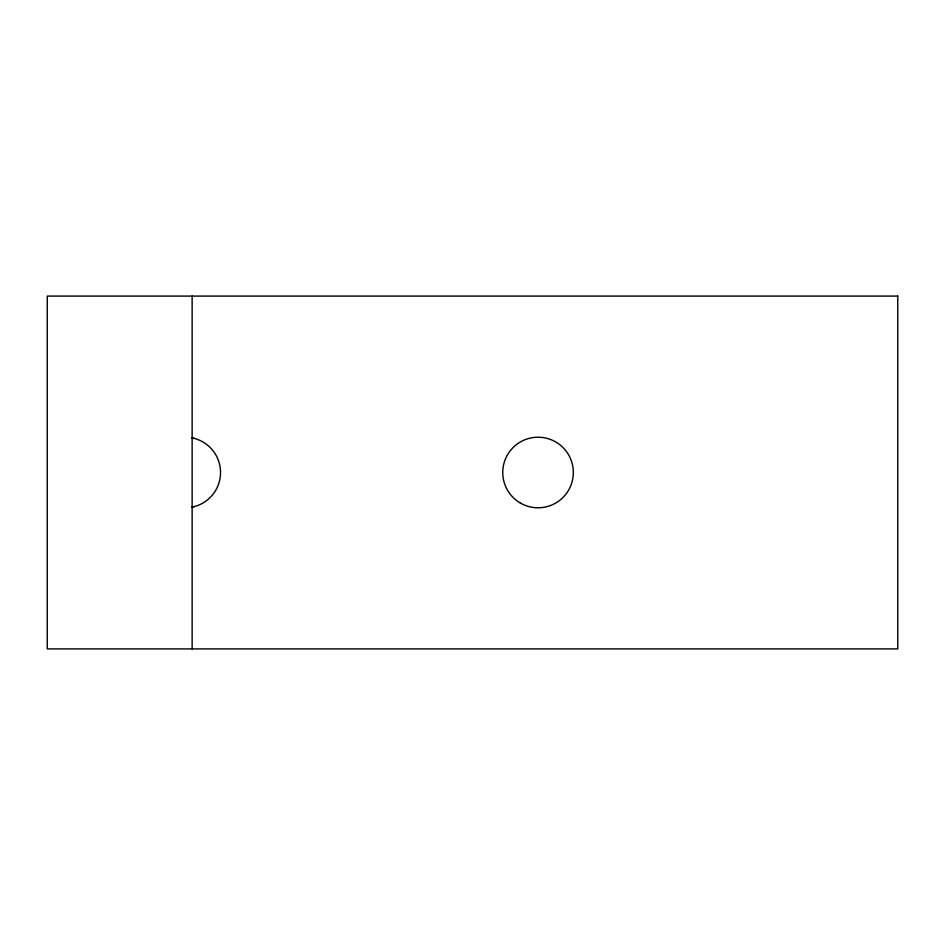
<?xml version="1.0" encoding="UTF-8"?>
<svg xmlns="http://www.w3.org/2000/svg" width="945" height="945" viewBox="0 0 945 945"><rect width="100%" height="100%" fill="white"/><g stroke="black" fill="none" stroke-linecap="round" stroke-linejoin="round"><path stroke-width="1.42" d="M192.13 506.874L194.363 506.579M192.13 438.126L194.363 438.421M192.13 296.092L192.13 648.908M191.8 437.83A35.284 35.284 0 0 1 191.8 507.17M897.75 296.092L47.25 296.092L47.25 648.908L897.75 648.908L897.75 296.092M520.4 503.059A35.284 35.284 0 0 0 573.332 472.5A35.284 35.284 0 0 0 520.4 441.941A35.284 35.284 0 0 0 520.4 503.059"/></g></svg>
